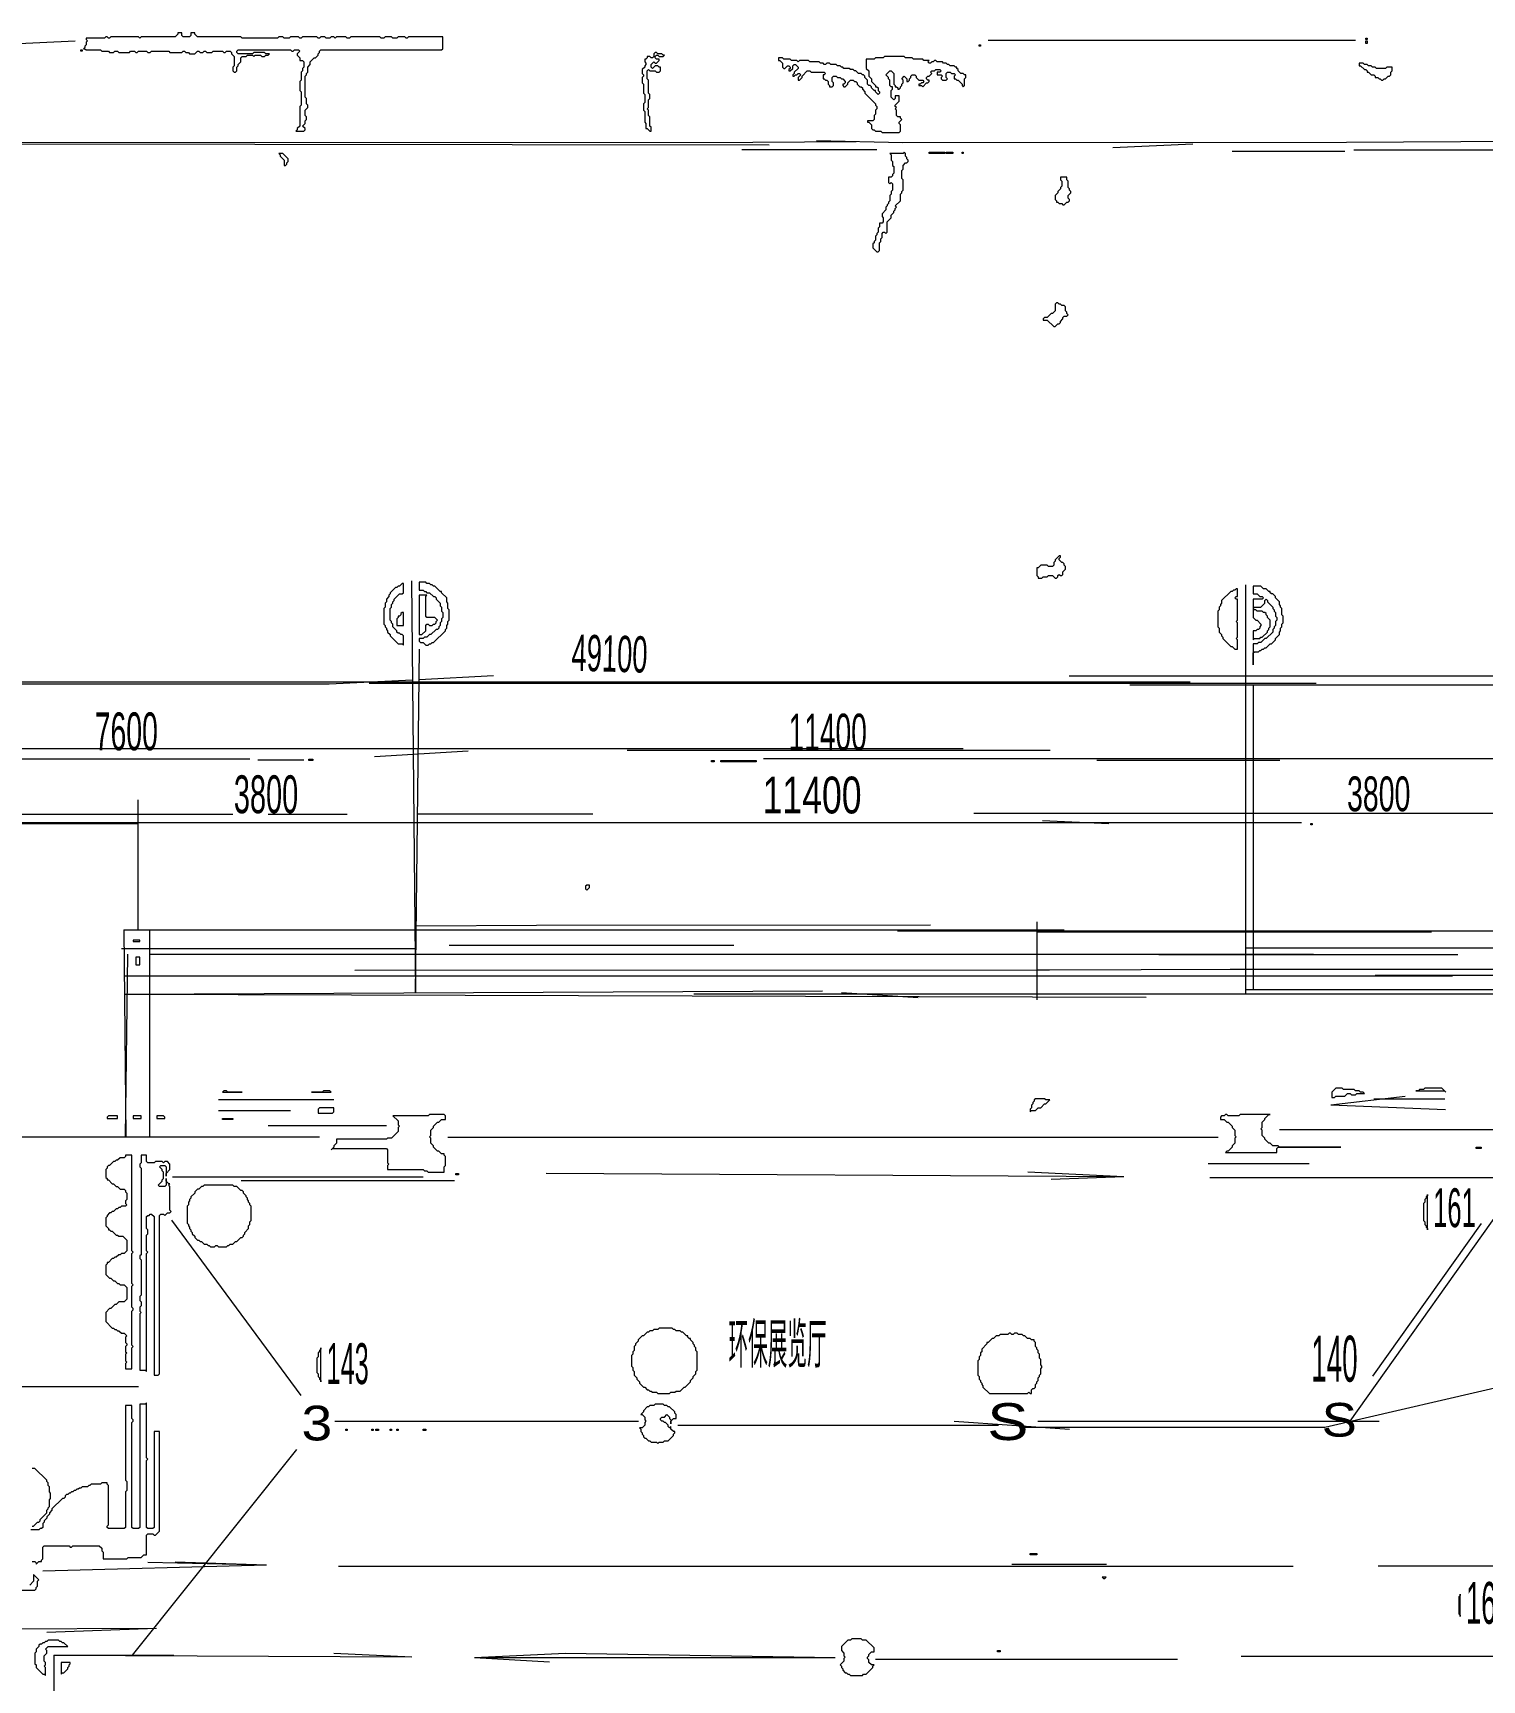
# Model space of a CAD drawing. Extents: x 6 to 4781, y 1 to 3386.
# Drawn here: x 1735 to 2841, y 2130 to 3386 of the extents above; entities that cross this region are included whole.
import ezdxf

# ---------------------------------------------------------------- set-up
doc = ezdxf.new("R2010")
doc.units = 0
for name, color, linetype, lineweight in [('OCR_TEXT', 6, 'Continuous', 0), ('TRACE_CURVE', 3, 'Continuous', 0), ('TRACE_STRAIGHT', 5, 'Continuous', 0), ('TRACE_TEXT_SYMBOL', 6, 'Continuous', 0)]:
    doc.layers.add(name, color=color, linetype=linetype, lineweight=lineweight)
doc.styles.add('wqy-unicode', font='wqy-unicode.lff')

msp = doc.modelspace()

# ---------------------------------------------------------------- linework, layer by layer
at = {"layer": 'TRACE_CURVE', "color": 3}
for points in [[(1806, 2530), (1806, 2529), (1805, 2528), (1802, 2528), (1800, 2526), (1799, 2526), (1798, 2525), (1797, 2525), (1794, 2522), (1793, 2522), (1792, 2521), (1792, 2520), (1791, 2519), (1791, 2513), (1792, 2512), (1792, 2511), (1793, 2511), (1796, 2508), (1797, 2508), (1799, 2506), (1800, 2506), (1802, 2504), (1805, 2504), (1806, 2503), (1806, 2502), (1807, 2501), (1807, 2496), (1806, 2495), (1806, 2493), (1807, 2492), (1806, 2491), (1803, 2491), (1802, 2490), (1801, 2490), (1800, 2489), (1799, 2489), (1797, 2487), (1796, 2487), (1795, 2486), (1794, 2486), (1792, 2484), (1792, 2483), (1791, 2482), (1791, 2476), (1793, 2474), (1793, 2473), (1794, 2473), (1795, 2472), (1796, 2472), (1799, 2469), (1800, 2469), (1801, 2468), (1804, 2468), (1807, 2465), (1807, 2457), (1805, 2455), (1803, 2455), (1802, 2454), (1801, 2454), (1799, 2452), (1798, 2452), (1797, 2451), (1796, 2451), (1793, 2448)], [(1793, 2448), (1792, 2448), (1792, 2447), (1791, 2446), (1791, 2439), (1794, 2436), (1795, 2436), (1797, 2434), (1798, 2434), (1800, 2432), (1801, 2432), (1802, 2431), (1805, 2431), (1807, 2429), (1807, 2420), (1805, 2418), (1801, 2418), (1799, 2416), (1798, 2416), (1795, 2413), (1794, 2413), (1791, 2410), (1791, 2403), (1796, 2398), (1797, 2398), (1798, 2397), (1799, 2397), (1800, 2396), (1801, 2396), (1803, 2394), (1805, 2394), (1807, 2392), (1806, 2391), (1806, 2387), (1807, 2386), (1807, 2385), (1806, 2384), (1806, 2380), (1807, 2379), (1806, 2378), (1806, 2373), (1807, 2372), (1806, 2371), (1806, 2367), (1811, 2367), (1811, 2383), (1812, 2384), (1811, 2385), (1811, 2411), (1812, 2412), (1812, 2413), (1811, 2414), (1811, 2430), (1812, 2431), (1811, 2432), (1811, 2455), (1812, 2456), (1811, 2457), (1811, 2530), (1806, 2530)], [(1818, 2530), (1818, 2524), (1817, 2523), (1817, 2521), (1818, 2520), (1818, 2454), (1817, 2453), (1817, 2451), (1818, 2450), (1818, 2423), (1817, 2422), (1817, 2419), (1818, 2418), (1818, 2415), (1817, 2414), (1817, 2411), (1818, 2410), (1817, 2409), (1817, 2366), (1821, 2366), (1822, 2365), (1822, 2455), (1823, 2456), (1822, 2457), (1822, 2469), (1823, 2470), (1823, 2473), (1822, 2474), (1822, 2483), (1823, 2484), (1824, 2484), (1825, 2485), (1826, 2485), (1828, 2483), (1828, 2362), (1831, 2362), (1832, 2363), (1832, 2484), (1833, 2485), (1835, 2485), (1836, 2484), (1838, 2486), (1840, 2486), (1841, 2487), (1840, 2488), (1840, 2506), (1839, 2507), (1840, 2508), (1839, 2508), (1837, 2510), (1837, 2512), (1837, 2507), (1836, 2506), (1832, 2506), (1831, 2507), (1834, 2510), (1834, 2511), (1835, 2512), (1835, 2517), (1834, 2518), (1834, 2519), (1832, 2521), (1833, 2522), (1836, 2522)], [(1836, 2522), (1837, 2521), (1837, 2514), (1837, 2516), (1840, 2519), (1840, 2523), (1838, 2525), (1836, 2525), (1835, 2524), (1834, 2525), (1829, 2525), (1828, 2524), (1823, 2524), (1822, 2525), (1822, 2530), (1818, 2530)]]:
    msp.add_lwpolyline(points, dxfattribs=at)
at = {"layer": 'TRACE_STRAIGHT', "color": 5}
for p, q in [((1685.7, 3376), (1767.7, 3380)), ((2464, 3380.6), (2744, 3380.6)), ((895.8, 3302.6), (2296.9, 3300.6)), ((1528, 3302.3), (2284.6, 3302.7)), ((2276, 3297), (2379, 3297)), ((2284.6, 3302.7), (2363.2, 3303.2)), ((2333, 3304), (2398.8, 3302.4)), ((2398.8, 3302.4), (2737.2, 3302.7)), ((2559, 3298.5), (2620, 3301.5)), ((2736, 3295.5), (2650, 3295.6)), ((2737.2, 3302.7), (3080.8, 3304.5)), ((2742.7, 3296.9), (3036.1, 3296.9)), ((2024.2, 2968), (2027.2, 2653.8)), ((2660.2, 2965), (2660.2, 2653)), ((2027.2, 2653.8), (2030.2, 2916)), ((1502.5, 2891.1), (2618, 2891.1)), ((1961.3, 2889.5), (2024.9, 2892.5)), ((1992, 2890.1), (2714, 2890.1)), ((2029.9, 2892.8), (2086.8, 2895.8)), ((2525.6, 2895.6), (3059.2, 2895.6)), ((1262, 2889.5), (1961.3, 2889.5)), ((2571.9, 2888.7), (3090.1, 2888.7)), ((2666, 2888.7), (2666, 2656.4)), ((1460.7, 2840.2), (2445, 2840.2)), ((1503, 2832.3), (1901, 2832.3)), ((1907, 2831.5), (1942, 2831.5)), ((1996, 2834), (2067.3, 2838.3)), ((2188.6, 2838.8), (2511.2, 2838.8)), ((2292.6, 2832.6), (3208, 2832.6)), ((2546.9, 2831.2), (2686.5, 2831.2)), ((1563, 2790), (1888, 2790)), ((1815.5, 2801), (1815.5, 2701.7)), ((1915, 2790), (1975, 2790)), ((2028.8, 2790.3), (2162.5, 2790.3)), ((2453, 2790.8), (3288, 2790.8)), ((1075.3, 2783), (1815.5, 2783)), ((1720.5, 2783.6), (2703, 2783.6)), ((1815.5, 2783.7), (2436.2, 2783.7)), ((2505.4, 2785.3), (2556, 2783)), ((1804.7, 2701.7), (2522, 2701.7)), ((1804.7, 2701.7), (1806.4, 2543.8)), ((1824.3, 2701.7), (1824.3, 2543.8)), ((2027.8, 2704.9), (2119.4, 2705.3)), ((2119.4, 2705.3), (2420, 2705.6)), ((2501.1, 2708), (2501.1, 2648.4)), ((2053, 2690), (2270, 2690)), ((2394.8, 2701.1), (3205.3, 2701.1)), ((2501.1, 2700.2), (2802.1, 2700.2)), ((1803, 2687.5), (2026.9, 2687.5)), ((1806, 2543.8), (1807.9, 2683.2)), ((1824.3, 2683.2), (2712, 2683.2)), ((2594, 2683), (2822, 2683)), ((2660.2, 2688), (3208, 2688)), ((1805.1, 2666.7), (2818.1, 2666.7)), ((1981, 2671.1), (2510.6, 2671.3)), ((2501.1, 2671.3), (2660.2, 2671.7)), ((2648.4, 2671.7), (3208, 2671.9)), ((2759, 2667.2), (3205.3, 2667.2)), ((1805.3, 2652.8), (2337.5, 2655.2)), ((1805.3, 2652.8), (2584.4, 2650.4)), ((2239.4, 2653), (3015, 2653)), ((2352, 2654), (2410.6, 2650.3)), ((2660.2, 2656.4), (3142, 2656.4)), ((1877, 2572.5), (1965, 2572.5)), ((1877, 2564.1), (1932, 2564.1)), ((2725.2, 2568.4), (2782, 2575)), ((2725.2, 2568.4), (2812.7, 2564.8)), ((2758, 2572.9), (2812.2, 2572.9)), ((1915, 2552.5), (2005, 2552.5)), ((1624.5, 2543.8), (1954, 2543.8)), ((2051.9, 2543.6), (2639.4, 2543.6)), ((2686, 2549.5), (2866.9, 2549.5)), ((2740, 2327.1), (2893.8, 2543.8)), ((1841.9, 2513.4), (2033, 2513.4)), ((2126.9, 2516.3), (2567.3, 2513.6)), ((2494.3, 2517.1), (2567.3, 2513.6)), ((2511.9, 2511.7), (2567.3, 2513.6)), ((2631.8, 2523.5), (2708.8, 2523.5)), ((1894.4, 2510.7), (2056.9, 2510.7)), ((2633.1, 2512.9), (2883, 2512.9)), ((1841.1, 2480.3), (1939.9, 2346.7)), ((2757.2, 2361.3), (2840.2, 2477.9)), ((2720.7, 2322.5), (2966.8, 2379.4)), ((1545, 2353.4), (1816, 2353.4)), ((1965.8, 2327.1), (2197.2, 2327.1)), ((2438, 2327), (2526, 2321)), ((2501.9, 2327.1), (2762, 2327.1)), ((2227.2, 2324), (2471.9, 2324)), ((2490.7, 2322.5), (2720.7, 2322.5)), ((1811.5, 2148.5), (1936.8, 2305.4)), ((1743, 2212.9), (1913.6, 2217.4)), ((1823.1, 2219.4), (1913.6, 2217.4)), ((1844, 2219.8), (1913.6, 2217.4)), ((1968.6, 2216.3), (2696.5, 2216.3)), ((2482, 2217.8), (2554.2, 2217.8)), ((2761.4, 2216.6), (2867, 2216.6)), ((1279, 2166.7), (1829.6, 2169.1)), ((1746, 2166), (1829.6, 2169.1)), ((1965, 2150), (2024.5, 2147.3)), ((2072.1, 2146.7), (2141.5, 2150)), ((2141.5, 2150), (2347.3, 2146.8)), ((1751.4, 2148.6), (2024.5, 2147.3)), ((1751.4, 2148.6), (1751.4, 1896)), ((1751.4, 2148.6), (1843, 2148.4)), ((2072.1, 2146.7), (2347.3, 2146.8)), ((2072.1, 2146.7), (2129.5, 2143.5)), ((2378.1, 2145.5), (2608.4, 2145.5)), ((2656.9, 2147.6), (2923, 2147.6))]:
    msp.add_line(p, q, dxfattribs=at)
at = {"layer": 'TRACE_TEXT_SYMBOL', "color": 6}
for points in [[(1846, 3386), (1846, 3385), (1844, 3383), (1818, 3383), (1817, 3382), (1816, 3383), (1795, 3383), (1794, 3382), (1793, 3382), (1792, 3383), (1791, 3383), (1790, 3382), (1776, 3382), (1776, 3381), (1777, 3380), (1776, 3379), (1776, 3377), (1775, 3376), (1775, 3375), (1774, 3374), (1775, 3374), (1776, 3373), (1787, 3373), (1788, 3372), (1793, 3372), (1794, 3371), (1797, 3371), (1798, 3372), (1800, 3372), (1801, 3371), (1809, 3371), (1810, 3372), (1813, 3372), (1814, 3371), (1815, 3371), (1816, 3372), (1822, 3372), (1823, 3371), (1825, 3371), (1826, 3372), (1839, 3372), (1840, 3371), (1849, 3371), (1850, 3372), (1851, 3372), (1852, 3371), (1854, 3371), (1855, 3370), (1859, 3370), (1861, 3372), (1862, 3372), (1863, 3371), (1865, 3371), (1866, 3372), (1867, 3372), (1868, 3371), (1872, 3371), (1873, 3372), (1880, 3372), (1881, 3371), (1882, 3371), (1883, 3372), (1886, 3372), (1887, 3371)], [(1926, 3383), (1923, 3383), (1922, 3382), (1895, 3382), (1894, 3383), (1861, 3383), (1859, 3385), (1859, 3386), (1856, 3386), (1856, 3384), (1855, 3383), (1850, 3383), (1849, 3384), (1849, 3386), (1846, 3386)], [(1941, 3315), (1943, 3317), (1943, 3319), (1944, 3320), (1944, 3322), (1943, 3323), (1943, 3327), (1945, 3329), (1945, 3331), (1944, 3332), (1944, 3336), (1943, 3337), (1943, 3353), (1944, 3354), (1944, 3355), (1945, 3356), (1945, 3360), (1947, 3362), (1947, 3364), (1950, 3367), (1951, 3367), (1953, 3369), (1953, 3370), (1954, 3371), (1954, 3372), (1955, 3373), (2047, 3373), (2048, 3374), (2048, 3383), (2022, 3383), (2021, 3382), (2020, 3382), (2019, 3383), (2014, 3383), (2013, 3382), (2010, 3382), (2009, 3383), (2004, 3383), (2003, 3382), (2001, 3382), (2000, 3383), (1978, 3383), (1977, 3382), (1975, 3382), (1974, 3383), (1967, 3383), (1966, 3382), (1965, 3383), (1963, 3383), (1962, 3382), (1959, 3382), (1958, 3383), (1955, 3383), (1954, 3382), (1953, 3382), (1952, 3383), (1941, 3383), (1940, 3382), (1939, 3382), (1938, 3383), (1932, 3383), (1931, 3382), (1927, 3382), (1926, 3383)], [(1887, 3371), (1887, 3370), (1889, 3368), (1889, 3361), (1888, 3360), (1888, 3357), (1889, 3356), (1890, 3356), (1891, 3357), (1891, 3360), (1892, 3361), (1892, 3362), (1894, 3364), (1894, 3367), (1895, 3368), (1898, 3368), (1899, 3369), (1903, 3369), (1904, 3368), (1905, 3369), (1909, 3369), (1910, 3368), (1912, 3368), (1913, 3369), (1915, 3369), (1916, 3370), (1913, 3370), (1912, 3371), (1904, 3371), (1903, 3370), (1892, 3370), (1891, 3371), (1891, 3372), (1892, 3373), (1932, 3373), (1933, 3372), (1934, 3372), (1935, 3373), (1938, 3373), (1939, 3372), (1937, 3370), (1937, 3369), (1939, 3367), (1939, 3365), (1941, 3365), (1942, 3364), (1942, 3360), (1941, 3359), (1941, 3357), (1940, 3356), (1940, 3350), (1939, 3349), (1939, 3342), (1940, 3341), (1940, 3331), (1939, 3330), (1939, 3315), (1937, 3313), (1937, 3312), (1936, 3311), (1942, 3311), (1943, 3312), (1943, 3313), (1941, 3315)], [(2210, 3371), (2209, 3370), (2209, 3368), (2208, 3367), (2207, 3367), (2206, 3368), (2204, 3368), (2204, 3367), (2203, 3366), (2202, 3366), (2202, 3364), (2203, 3363), (2203, 3362), (2202, 3361), (2202, 3360), (2200, 3358), (2200, 3355), (2201, 3354), (2201, 3353), (2200, 3352), (2200, 3348), (2201, 3347), (2201, 3340), (2202, 3339), (2202, 3333), (2201, 3332), (2201, 3327), (2202, 3326), (2202, 3318), (2203, 3317), (2203, 3313), (2204, 3313), (2206, 3311), (2207, 3311), (2207, 3314), (2206, 3315), (2206, 3322), (2205, 3323), (2205, 3327), (2204, 3328), (2205, 3329), (2205, 3335), (2206, 3336), (2206, 3339), (2205, 3340), (2205, 3350), (2204, 3351), (2204, 3357), (2205, 3358), (2206, 3357), (2210, 3357), (2211, 3356), (2213, 3356), (2214, 3357), (2214, 3360), (2213, 3360), (2212, 3361), (2210, 3361), (2208, 3359), (2207, 3360), (2207, 3362), (2209, 3364), (2210, 3363), (2211, 3363)], [(2211, 3363), (2213, 3365), (2213, 3366), (2211, 3366), (2210, 3367), (2210, 3368), (2211, 3369), (2212, 3369), (2213, 3368), (2216, 3368), (2217, 3369), (2216, 3369), (2215, 3370), (2212, 3370), (2211, 3371), (2210, 3371)], [(2385, 3368), (2384, 3367), (2378, 3367), (2377, 3366), (2371, 3366), (2371, 3359), (2373, 3357), (2373, 3353), (2375, 3351), (2375, 3349), (2378, 3346), (2378, 3345), (2379, 3345), (2380, 3344), (2380, 3342), (2381, 3341), (2381, 3340), (2380, 3339), (2378, 3341), (2378, 3342), (2377, 3342), (2375, 3344), (2375, 3345), (2374, 3346), (2373, 3346), (2372, 3347), (2372, 3350), (2370, 3352), (2370, 3353), (2369, 3354), (2368, 3354), (2367, 3355), (2365, 3355), (2363, 3357), (2362, 3357), (2361, 3358), (2359, 3358), (2358, 3359), (2354, 3359), (2353, 3360), (2352, 3360), (2351, 3361), (2349, 3361), (2348, 3362), (2344, 3362), (2343, 3363), (2341, 3363), (2340, 3362), (2339, 3362), (2338, 3363), (2336, 3363), (2335, 3364), (2328, 3364), (2327, 3365), (2320, 3365), (2319, 3364), (2318, 3365), (2314, 3365), (2313, 3366), (2308, 3366), (2307, 3367), (2304, 3367), (2304, 3365), (2305, 3365)], [(2428, 3352), (2428, 3351), (2429, 3350), (2432, 3350), (2433, 3351), (2432, 3352), (2432, 3355), (2433, 3356), (2435, 3356), (2436, 3355), (2438, 3355), (2439, 3354), (2438, 3353), (2438, 3351), (2439, 3351), (2440, 3350), (2441, 3350), (2444, 3347), (2444, 3346), (2445, 3345), (2446, 3346), (2446, 3351), (2447, 3352), (2447, 3354), (2446, 3354), (2445, 3355), (2443, 3355), (2441, 3357), (2441, 3358), (2440, 3359), (2440, 3360), (2439, 3360), (2438, 3361), (2435, 3361), (2434, 3362), (2433, 3362), (2432, 3363), (2430, 3363), (2429, 3364), (2425, 3364), (2424, 3365), (2423, 3365), (2422, 3364), (2421, 3364), (2420, 3363), (2419, 3363), (2418, 3364), (2419, 3365), (2415, 3365), (2414, 3366), (2407, 3366), (2406, 3367), (2401, 3367), (2400, 3368), (2385, 3368)], [(2305, 3365), (2307, 3363), (2307, 3360), (2308, 3359), (2309, 3359), (2311, 3361), (2312, 3361), (2313, 3360), (2313, 3359), (2312, 3358), (2312, 3357), (2313, 3357), (2315, 3359), (2315, 3361), (2316, 3362), (2317, 3362), (2319, 3360), (2319, 3359), (2316, 3356), (2316, 3355), (2315, 3354), (2315, 3353), (2316, 3353), (2317, 3354), (2318, 3354), (2319, 3355), (2320, 3355), (2321, 3354), (2319, 3352), (2319, 3350), (2320, 3350), (2322, 3352), (2322, 3353), (2326, 3357), (2328, 3357), (2329, 3356), (2339, 3356), (2340, 3355), (2339, 3354), (2338, 3354), (2338, 3351), (2339, 3351), (2340, 3350), (2341, 3350), (2342, 3349), (2342, 3347), (2343, 3346), (2343, 3345), (2345, 3345), (2346, 3346), (2346, 3348), (2345, 3349), (2345, 3352), (2346, 3353), (2348, 3353), (2349, 3352), (2351, 3352), (2352, 3351), (2353, 3351), (2355, 3349), (2355, 3348), (2354, 3347), (2353, 3347), (2353, 3346)], [(2388, 3351), (2388, 3352), (2386, 3354), (2389, 3357), (2390, 3357), (2392, 3355), (2392, 3347), (2393, 3346), (2393, 3345), (2394, 3345), (2395, 3344), (2395, 3343), (2396, 3343), (2397, 3344), (2397, 3345), (2398, 3346), (2398, 3347), (2399, 3348), (2399, 3350), (2398, 3351), (2400, 3353), (2402, 3351), (2402, 3349), (2403, 3349), (2404, 3350), (2404, 3351), (2405, 3352), (2405, 3353), (2406, 3354), (2408, 3354), (2409, 3353), (2409, 3352), (2411, 3350), (2414, 3350), (2415, 3349), (2414, 3348), (2413, 3348), (2412, 3347), (2411, 3347), (2411, 3346), (2413, 3346), (2414, 3345), (2417, 3348), (2418, 3348), (2419, 3349), (2419, 3350), (2418, 3350), (2417, 3351), (2417, 3352), (2418, 3353), (2419, 3353), (2421, 3355), (2420, 3356), (2421, 3357), (2423, 3357), (2424, 3358), (2427, 3358), (2428, 3357), (2427, 3356), (2425, 3356), (2425, 3354), (2428, 3354), (2429, 3353), (2428, 3352)], [(2353, 3346), (2354, 3345), (2355, 3345), (2357, 3347), (2357, 3348), (2359, 3350), (2361, 3350), (2362, 3349), (2363, 3349), (2364, 3348), (2364, 3347), (2366, 3345), (2367, 3345), (2368, 3344), (2368, 3343), (2370, 3341), (2370, 3340), (2378, 3332), (2378, 3331), (2379, 3330), (2379, 3328), (2378, 3327), (2378, 3324), (2377, 3323), (2377, 3320), (2376, 3319), (2372, 3319), (2372, 3318), (2373, 3318), (2375, 3316), (2375, 3313), (2376, 3312), (2377, 3312), (2378, 3311), (2382, 3311), (2383, 3310), (2396, 3310), (2397, 3311), (2397, 3316), (2396, 3317), (2396, 3318), (2398, 3320), (2397, 3321), (2397, 3322), (2395, 3322), (2394, 3323), (2394, 3327), (2393, 3328), (2394, 3329), (2393, 3330), (2393, 3331), (2396, 3334), (2396, 3338), (2393, 3338), (2393, 3336), (2392, 3335), (2390, 3337), (2390, 3342), (2391, 3343), (2391, 3345), (2390, 3345), (2389, 3346), (2389, 3350), (2388, 3351)], [(2400, 3295), (2399, 3294), (2389, 3294), (2390, 3293), (2390, 3289), (2391, 3288), (2391, 3285), (2392, 3284), (2392, 3279), (2391, 3278), (2391, 3277), (2390, 3276), (2388, 3276), (2388, 3272), (2389, 3271), (2390, 3272), (2391, 3271), (2391, 3266), (2390, 3265), (2390, 3263), (2389, 3262), (2389, 3258), (2388, 3257), (2388, 3256), (2387, 3255), (2387, 3254), (2386, 3253), (2386, 3251), (2383, 3248), (2383, 3246), (2384, 3245), (2384, 3242), (2383, 3241), (2381, 3241), (2381, 3238), (2380, 3237), (2380, 3234), (2379, 3233), (2379, 3232), (2378, 3231), (2378, 3228), (2377, 3227), (2377, 3226), (2376, 3225), (2376, 3222), (2379, 3219), (2380, 3219), (2381, 3220), (2381, 3226), (2382, 3227), (2382, 3229), (2383, 3230), (2383, 3233), (2384, 3234), (2385, 3234), (2386, 3233), (2387, 3234), (2387, 3242), (2390, 3245), (2390, 3247), (2392, 3249), (2392, 3250), (2393, 3251), (2393, 3252)], [(2393, 3252), (2394, 3253), (2393, 3254), (2397, 3258), (2397, 3263), (2398, 3264), (2398, 3265), (2399, 3266), (2399, 3274), (2398, 3275), (2398, 3281), (2399, 3282), (2399, 3285), (2401, 3287), (2402, 3287), (2403, 3288), (2403, 3289), (2402, 3290), (2402, 3291), (2401, 3292), (2401, 3294), (2400, 3295)], [(2666, 2964), (2666, 2958), (2669, 2958), (2671, 2956), (2673, 2956), (2674, 2955), (2673, 2954), (2666, 2954), (2666, 2940), (2668, 2938), (2669, 2938), (2672, 2935), (2672, 2934), (2671, 2933), (2671, 2932), (2670, 2931), (2669, 2931), (2668, 2930), (2666, 2930), (2666, 2923), (2667, 2924), (2671, 2924), (2672, 2925), (2673, 2925), (2677, 2929), (2677, 2930), (2678, 2931), (2678, 2932), (2679, 2933), (2679, 2938), (2677, 2940), (2677, 2941), (2676, 2942), (2676, 2943), (2675, 2944), (2674, 2944), (2673, 2945), (2669, 2945), (2668, 2946), (2667, 2946), (2666, 2947), (2667, 2948), (2672, 2948), (2675, 2951), (2675, 2953), (2676, 2954), (2677, 2953), (2677, 2952), (2681, 2948), (2681, 2947), (2682, 2946), (2682, 2945), (2683, 2944), (2683, 2941), (2684, 2940), (2684, 2938), (2683, 2937), (2683, 2934), (2682, 2933), (2682, 2932), (2681, 2931), (2681, 2929), (2676, 2924), (2675, 2924)], [(2675, 2924), (2672, 2921), (2670, 2921), (2669, 2920), (2666, 2920), (2666, 2904), (2666, 2913), (2667, 2914), (2670, 2914), (2671, 2915), (2672, 2915), (2673, 2916), (2674, 2916), (2675, 2917), (2676, 2917), (2679, 2920), (2680, 2920), (2683, 2923), (2683, 2924), (2686, 2927), (2686, 2929), (2687, 2930), (2687, 2932), (2688, 2933), (2688, 2935), (2689, 2936), (2689, 2941), (2688, 2942), (2688, 2947), (2687, 2948), (2687, 2949), (2686, 2950), (2686, 2952), (2683, 2955), (2683, 2956), (2681, 2958), (2680, 2958), (2679, 2959), (2679, 2960), (2678, 2960), (2676, 2962), (2674, 2962), (2672, 2964), (2666, 2964)], [(1866, 2507), (1865, 2506), (1864, 2506), (1862, 2504), (1861, 2504), (1859, 2502), (1859, 2501), (1856, 2498), (1856, 2497), (1855, 2496), (1855, 2495), (1854, 2494), (1854, 2492), (1853, 2491), (1853, 2478), (1854, 2477), (1854, 2476), (1855, 2475), (1855, 2474), (1856, 2473), (1856, 2472), (1857, 2471), (1857, 2470), (1859, 2468), (1859, 2467), (1861, 2465), (1862, 2465), (1863, 2464), (1864, 2464), (1866, 2462), (1868, 2462), (1869, 2461), (1870, 2461), (1871, 2460), (1874, 2460), (1875, 2461), (1876, 2461), (1877, 2460), (1883, 2460), (1884, 2461), (1885, 2461), (1886, 2462), (1888, 2462), (1890, 2464), (1891, 2464), (1894, 2467), (1895, 2467), (1896, 2468), (1896, 2469), (1897, 2470), (1897, 2471), (1900, 2474), (1900, 2476), (1901, 2477), (1901, 2479), (1902, 2480), (1902, 2491), (1901, 2492), (1901, 2493), (1900, 2494), (1900, 2495), (1899, 2496), (1899, 2497), (1898, 2498)], [(1898, 2498), (1898, 2499), (1896, 2501), (1896, 2502), (1895, 2503), (1894, 2503), (1891, 2506), (1889, 2506), (1888, 2507), (1866, 2507)], [(2213, 2398), (2212, 2397), (2209, 2397), (2208, 2396), (2206, 2396), (2205, 2395), (2204, 2395), (2201, 2392), (2200, 2392), (2197, 2389), (2197, 2388), (2195, 2386), (2195, 2385), (2194, 2384), (2194, 2381), (2193, 2380), (2193, 2378), (2192, 2377), (2192, 2369), (2193, 2368), (2193, 2366), (2194, 2365), (2194, 2362), (2196, 2360), (2196, 2359), (2198, 2357), (2198, 2356), (2201, 2353), (2202, 2353), (2204, 2351), (2205, 2351), (2206, 2350), (2207, 2350), (2208, 2349), (2211, 2349), (2212, 2348), (2221, 2348), (2222, 2349), (2225, 2349), (2226, 2350), (2229, 2350), (2232, 2353), (2233, 2353), (2237, 2357), (2237, 2358), (2239, 2360), (2239, 2361), (2241, 2363), (2241, 2365), (2242, 2366), (2242, 2380), (2241, 2381), (2241, 2383), (2240, 2384), (2240, 2385), (2239, 2386), (2239, 2387), (2237, 2389), (2237, 2390), (2236, 2390), (2235, 2391), (2235, 2392), (2234, 2392), (2231, 2395)], [(2231, 2395), (2230, 2395), (2229, 2396), (2226, 2396), (2225, 2397), (2224, 2397), (2223, 2398), (2213, 2398)], [(2480, 2394), (2479, 2393), (2473, 2393), (2472, 2392), (2470, 2392), (2468, 2390), (2467, 2390), (2464, 2387), (2463, 2387), (2463, 2386), (2459, 2382), (2459, 2380), (2458, 2379), (2458, 2377), (2457, 2376), (2457, 2374), (2456, 2373), (2456, 2362), (2457, 2361), (2457, 2359), (2458, 2358), (2458, 2357), (2459, 2356), (2459, 2355), (2460, 2354), (2460, 2353), (2465, 2348), (2494, 2348), (2495, 2349), (2496, 2348), (2497, 2348), (2497, 2351), (2498, 2352), (2499, 2352), (2500, 2353), (2500, 2355), (2501, 2356), (2501, 2357), (2502, 2358), (2502, 2360), (2503, 2361), (2503, 2362), (2504, 2363), (2504, 2367), (2505, 2368), (2505, 2369), (2504, 2370), (2504, 2374), (2503, 2375), (2503, 2378), (2502, 2379), (2502, 2381), (2501, 2382), (2501, 2383), (2500, 2384), (2500, 2387), (2499, 2388), (2499, 2389), (2497, 2389), (2496, 2390), (2494, 2390), (2492, 2392), (2491, 2392), (2490, 2393)], [(2490, 2393), (2487, 2393), (2486, 2394), (2484, 2394), (2483, 2393), (2482, 2393), (2481, 2394), (2480, 2394)], [(1822, 2341), (1821, 2340), (1817, 2340), (1817, 2246), (1816, 2245), (1812, 2245), (1811, 2246), (1811, 2326), (1812, 2327), (1812, 2328), (1811, 2329), (1811, 2339), (1806, 2339), (1806, 2282), (1807, 2281), (1807, 2274), (1806, 2273), (1806, 2246), (1805, 2245), (1793, 2245), (1792, 2246), (1792, 2247), (1793, 2248), (1793, 2278), (1792, 2279), (1792, 2280), (1788, 2280), (1787, 2279), (1780, 2279), (1779, 2278), (1778, 2278), (1777, 2277), (1773, 2277), (1772, 2276), (1771, 2276), (1770, 2275), (1769, 2275), (1768, 2274), (1767, 2274), (1766, 2273), (1765, 2273), (1764, 2272), (1763, 2272), (1762, 2271), (1761, 2271), (1760, 2270), (1760, 2269), (1759, 2268), (1758, 2268), (1750, 2260), (1750, 2259), (1748, 2257), (1748, 2256), (1746, 2254), (1746, 2253), (1744, 2251), (1744, 2250), (1743, 2249), (1743, 2246), (1742, 2245), (1741, 2245), (1740, 2244), (1734, 2244)], [(1737, 2220), (1738, 2219), (1738, 2218), (1740, 2220), (1742, 2220), (1742, 2221), (1743, 2222), (1743, 2231), (1744, 2232), (1763, 2232), (1764, 2231), (1765, 2231), (1766, 2232), (1786, 2232), (1788, 2230), (1788, 2228), (1789, 2227), (1789, 2222), (1807, 2222), (1808, 2223), (1818, 2223), (1820, 2225), (1822, 2225), (1822, 2240), (1823, 2241), (1827, 2241), (1828, 2240), (1829, 2240), (1832, 2243), (1832, 2319), (1828, 2319), (1828, 2246), (1827, 2245), (1823, 2245), (1822, 2246), (1822, 2297), (1823, 2298), (1822, 2299), (1822, 2341)], [(2210, 2340), (2209, 2339), (2206, 2339), (2205, 2338), (2204, 2338), (2201, 2335), (2201, 2334), (2199, 2332), (2200, 2332), (2202, 2330), (2202, 2328), (2203, 2327), (2202, 2326), (2202, 2324), (2200, 2322), (2198, 2322), (2199, 2321), (2199, 2319), (2200, 2318), (2200, 2317), (2201, 2316), (2201, 2315), (2202, 2314), (2203, 2314), (2205, 2312), (2206, 2312), (2207, 2311), (2211, 2311), (2212, 2310), (2213, 2311), (2216, 2311), (2217, 2312), (2220, 2312), (2224, 2316), (2224, 2317), (2225, 2318), (2225, 2319), (2224, 2319), (2222, 2321), (2222, 2323), (2221, 2322), (2220, 2323), (2220, 2324), (2218, 2326), (2217, 2326), (2216, 2327), (2215, 2327), (2214, 2328), (2214, 2329), (2215, 2330), (2217, 2330), (2219, 2332), (2221, 2330), (2221, 2329), (2222, 2328), (2222, 2325), (2222, 2327), (2224, 2329), (2226, 2329), (2226, 2332), (2225, 2333), (2225, 2334), (2221, 2338), (2220, 2338)], [(2220, 2338), (2219, 2339), (2217, 2339), (2216, 2340), (2210, 2340)], [(1735, 2247), (1736, 2247), (1739, 2250), (1740, 2250), (1741, 2251), (1741, 2252), (1746, 2257), (1746, 2259), (1747, 2260), (1747, 2261), (1748, 2262), (1748, 2267), (1749, 2268), (1749, 2272), (1748, 2273), (1748, 2277), (1747, 2278), (1747, 2280), (1746, 2281), (1746, 2282), (1737, 2291), (1735, 2291)], [(1735, 2220), (1737, 2220)], [(1710, 2198), (1737, 2198), (1738, 2199), (1738, 2200), (1739, 2201), (1739, 2205), (1740, 2206), (1736, 2210), (1736, 2205), (1733, 2202)]]:
    msp.add_lwpolyline(points, dxfattribs=at)
for points in [[(2752, 3382), (2753, 3382), (2753, 3381), (2752, 3381)], [(2752, 3380), (2753, 3380), (2753, 3378), (2752, 3378)], [(1772, 3373), (1773, 3373), (1773, 3372), (1772, 3372)], [(2457, 3377), (2458, 3377), (2458, 3376), (2457, 3376)], [(2747, 3363), (2747, 3361), (2748, 3361), (2751, 3358), (2752, 3358), (2753, 3357), (2753, 3356), (2754, 3356), (2756, 3354), (2758, 3354), (2759, 3353), (2759, 3352), (2761, 3352), (2762, 3351), (2763, 3351), (2764, 3350), (2765, 3350), (2766, 3351), (2767, 3351), (2769, 3353), (2770, 3353), (2771, 3354), (2771, 3356), (2772, 3357), (2772, 3360), (2768, 3360), (2767, 3359), (2760, 3359), (2759, 3360), (2757, 3360), (2756, 3361), (2754, 3361), (2753, 3362), (2751, 3362), (2750, 3363)], [(1923, 3294), (1924, 3293), (1924, 3292), (1927, 3289), (1927, 3285), (1928, 3285), (1929, 3286), (1929, 3287), (1930, 3288), (1930, 3290), (1926, 3294)], [(2419, 3295), (2431, 3295), (2431, 3294), (2419, 3294)], [(2432, 3295), (2437, 3295), (2437, 3294), (2432, 3294)], [(2444, 3295), (2445, 3295), (2445, 3294), (2444, 3294)], [(2519, 3276), (2519, 3274), (2520, 3273), (2520, 3269), (2519, 3268), (2519, 3267), (2517, 3265), (2517, 3264), (2515, 3262), (2515, 3259), (2516, 3258), (2516, 3257), (2517, 3257), (2518, 3256), (2520, 3256), (2521, 3255), (2522, 3255), (2524, 3257), (2525, 3257), (2526, 3258), (2526, 3259), (2525, 3260), (2525, 3262), (2527, 3264), (2527, 3265), (2526, 3266), (2526, 3267), (2525, 3268), (2525, 3273), (2524, 3274), (2524, 3276)], [(2516, 3180), (2515, 3179), (2515, 3174), (2513, 3172), (2512, 3172), (2509, 3169), (2507, 3169), (2506, 3168), (2506, 3167), (2509, 3167), (2514, 3162), (2515, 3162), (2517, 3164), (2518, 3164), (2519, 3165), (2519, 3166), (2521, 3168), (2521, 3169), (2522, 3170), (2524, 3170), (2525, 3171), (2524, 3172), (2524, 3173), (2523, 3174), (2523, 3177), (2522, 3178), (2520, 3178), (2519, 3179), (2518, 3179), (2517, 3180)], [(2518, 2987), (2515, 2984), (2515, 2983), (2514, 2982), (2514, 2980), (2513, 2979), (2510, 2979), (2509, 2980), (2504, 2980), (2502, 2978), (2501, 2978), (2501, 2972), (2502, 2971), (2502, 2970), (2505, 2970), (2506, 2971), (2509, 2971), (2510, 2972), (2513, 2972), (2515, 2970), (2516, 2970), (2517, 2971), (2517, 2972), (2518, 2973), (2519, 2972), (2520, 2972), (2521, 2973), (2521, 2975), (2523, 2977), (2523, 2979), (2522, 2980), (2522, 2981), (2521, 2982), (2520, 2982), (2518, 2984), (2518, 2985), (2519, 2986), (2519, 2987)], [(2017, 2966), (2015, 2964), (2014, 2964), (2013, 2963), (2012, 2963), (2008, 2959), (2008, 2958), (2007, 2957), (2007, 2956), (2005, 2954), (2005, 2952), (2004, 2951), (2004, 2948), (2003, 2947), (2003, 2935), (2004, 2934), (2004, 2933), (2005, 2932), (2005, 2931), (2006, 2930), (2006, 2929), (2008, 2927), (2008, 2926), (2014, 2920), (2017, 2920), (2018, 2919), (2018, 2926), (2017, 2927), (2016, 2927), (2015, 2928), (2014, 2928), (2013, 2929), (2013, 2930), (2010, 2933), (2010, 2935), (2009, 2936), (2009, 2937), (2008, 2938), (2008, 2947), (2009, 2948), (2009, 2950), (2010, 2951), (2010, 2952), (2011, 2953), (2011, 2954), (2015, 2958), (2017, 2958), (2018, 2959), (2018, 2966)], [(2030, 2967), (2030, 2961), (2033, 2961), (2034, 2960), (2035, 2960), (2036, 2959), (2038, 2959), (2041, 2956), (2042, 2956), (2043, 2955), (2043, 2954), (2046, 2951), (2046, 2949), (2047, 2948), (2047, 2945), (2048, 2944), (2048, 2940), (2047, 2939), (2047, 2937), (2046, 2936), (2046, 2934), (2045, 2933), (2045, 2932), (2044, 2931), (2043, 2931), (2039, 2927), (2038, 2927), (2036, 2925), (2034, 2925), (2033, 2924), (2030, 2924), (2030, 2922), (2031, 2921), (2033, 2921), (2035, 2919), (2037, 2919), (2038, 2920), (2039, 2920), (2040, 2921), (2041, 2921), (2050, 2930), (2050, 2931), (2051, 2932), (2051, 2934), (2052, 2935), (2052, 2937), (2053, 2938), (2053, 2946), (2052, 2947), (2052, 2951), (2051, 2952), (2051, 2955), (2047, 2959), (2047, 2960), (2046, 2960), (2042, 2964), (2041, 2964), (2040, 2965), (2039, 2965), (2038, 2966), (2036, 2966), (2035, 2967)], [(2030, 2957), (2030, 2927), (2032, 2927), (2035, 2930), (2035, 2934), (2036, 2935), (2037, 2935), (2038, 2934), (2040, 2934), (2041, 2935), (2042, 2935), (2043, 2936), (2043, 2937), (2044, 2938), (2042, 2940), (2036, 2940), (2035, 2941), (2035, 2956), (2036, 2957)], [(2653, 2962), (2652, 2961), (2651, 2961), (2650, 2960), (2649, 2960), (2642, 2953), (2642, 2951), (2641, 2950), (2641, 2949), (2640, 2948), (2640, 2946), (2639, 2945), (2639, 2933), (2640, 2932), (2640, 2929), (2642, 2927), (2642, 2926), (2643, 2925), (2643, 2924), (2649, 2918), (2650, 2918), (2652, 2916), (2654, 2916), (2654, 2923), (2653, 2924), (2654, 2925), (2654, 2936), (2653, 2937), (2654, 2938), (2654, 2954), (2653, 2954), (2652, 2955), (2653, 2956), (2654, 2956), (2654, 2962)], [(2017, 2944), (2016, 2943), (2016, 2942), (2015, 2941), (2014, 2941), (2014, 2940), (2013, 2939), (2013, 2934), (2018, 2934), (2018, 2944)], [(1946, 2832), (1949, 2832), (1949, 2831), (1946, 2831)], [(2253, 2831), (2255, 2831), (2255, 2830), (2253, 2830)], [(2260, 2831), (2287, 2831), (2287, 2830), (2260, 2830)], [(2710, 2783), (2711, 2783), (2711, 2782), (2710, 2782)], [(2158, 2736), (2157, 2735), (2157, 2733), (2158, 2732), (2160, 2734), (2160, 2736)], [(1812, 2694), (1812, 2693), (1817, 2693), (1817, 2694)], [(1814, 2681), (1814, 2675), (1817, 2675), (1817, 2681)], [(1881, 2579), (1880, 2578), (1895, 2578), (1884, 2578), (1883, 2579)], [(1957, 2579), (1956, 2578), (1948, 2578), (1963, 2578), (1962, 2579)], [(2729, 2581), (2726, 2578), (2726, 2574), (2728, 2574), (2729, 2575), (2736, 2575), (2738, 2577), (2740, 2577), (2741, 2576), (2744, 2576), (2745, 2577), (2751, 2577), (2750, 2578), (2748, 2578), (2747, 2579), (2744, 2579), (2743, 2580), (2735, 2580), (2734, 2581)], [(2797, 2581), (2796, 2580), (2793, 2580), (2792, 2579), (2790, 2579), (2812, 2579), (2813, 2578), (2810, 2581)], [(1954, 2566), (1953, 2565), (1953, 2562), (1964, 2562), (1965, 2563), (1965, 2566)], [(2500, 2573), (2499, 2572), (2499, 2571), (2498, 2570), (2498, 2569), (2497, 2568), (2497, 2566), (2496, 2565), (2496, 2563), (2497, 2564), (2500, 2564), (2502, 2566), (2504, 2566), (2507, 2569), (2508, 2569), (2511, 2572), (2508, 2572), (2507, 2573)], [(1793, 2560), (1792, 2559), (1792, 2558), (1800, 2558), (1800, 2560)], [(1812, 2560), (1812, 2558), (1818, 2558), (1818, 2560)], [(1830, 2560), (1830, 2558), (1836, 2558), (1836, 2559), (1835, 2560)], [(1880, 2558), (1888, 2558), (1888, 2557), (1880, 2557)], [(2038, 2561), (2037, 2560), (2010, 2560), (2014, 2556), (2014, 2553), (2015, 2552), (2014, 2551), (2014, 2548), (2009, 2543), (2006, 2543), (2005, 2542), (1967, 2542), (1967, 2539), (1965, 2537), (1965, 2536), (1963, 2534), (1964, 2535), (2005, 2535), (2006, 2534), (2006, 2524), (2007, 2523), (2006, 2522), (2006, 2519), (2033, 2519), (2034, 2518), (2036, 2518), (2037, 2517), (2049, 2517), (2049, 2521), (2050, 2522), (2050, 2529), (2049, 2530), (2049, 2531), (2047, 2531), (2045, 2533), (2044, 2533), (2041, 2536), (2041, 2537), (2039, 2539), (2039, 2543), (2038, 2544), (2039, 2545), (2039, 2549), (2041, 2551), (2041, 2552), (2044, 2555), (2045, 2555), (2047, 2557), (2050, 2557), (2050, 2560), (2049, 2561)], [(2645, 2561), (2644, 2560), (2642, 2560), (2641, 2559), (2641, 2557), (2644, 2557), (2646, 2555), (2647, 2555), (2650, 2552), (2650, 2551), (2652, 2549), (2652, 2545), (2653, 2544), (2652, 2543), (2652, 2539), (2650, 2537), (2650, 2536), (2647, 2533), (2646, 2533), (2645, 2532), (2684, 2532), (2684, 2535), (2685, 2536), (2733, 2536), (2686, 2536), (2685, 2537), (2681, 2537), (2679, 2539), (2678, 2539), (2675, 2542), (2675, 2543), (2673, 2545), (2673, 2549), (2672, 2550), (2673, 2551), (2673, 2555), (2675, 2557), (2675, 2558), (2678, 2561), (2679, 2561), (2656, 2561), (2655, 2560), (2647, 2560), (2646, 2561)], [(2836, 2536), (2840, 2536), (2840, 2535), (2836, 2535)], [(2058, 2516), (2060, 2516), (2060, 2515), (2058, 2515)], [(2799, 2500), (2799, 2499), (2798, 2498), (2798, 2497), (2797, 2496), (2797, 2494), (2796, 2493), (2796, 2480), (2797, 2479), (2797, 2477), (2798, 2476), (2798, 2475), (2799, 2474), (2799, 2473)], [(1955, 2383), (1955, 2382), (1954, 2381), (1954, 2380), (1953, 2379), (1953, 2376), (1952, 2375), (1952, 2364), (1953, 2363), (1953, 2361), (1954, 2360), (1954, 2359), (1955, 2358), (1955, 2357)], [(1974, 2321), (1975, 2321), (1975, 2320), (1974, 2320)], [(1994, 2321), (1995, 2321), (1995, 2320), (1994, 2320)], [(1997, 2321), (1999, 2321), (1999, 2320), (1997, 2320)], [(2008, 2321), (2009, 2321), (2009, 2320), (2008, 2320)], [(2013, 2321), (2014, 2321), (2014, 2320), (2013, 2320)], [(2033, 2321), (2035, 2321), (2035, 2320), (2033, 2320)], [(2496, 2226), (2501, 2226), (2501, 2225), (2496, 2225)], [(2551, 2208), (2552, 2207), (2553, 2207), (2554, 2208)], [(2824, 2195), (2824, 2194), (2823, 2193), (2823, 2180), (2824, 2179), (2824, 2178)], [(1747, 2160), (1746, 2159), (1745, 2159), (1744, 2158), (1743, 2158), (1742, 2157), (1741, 2157), (1740, 2156), (1740, 2155), (1738, 2153), (1738, 2151), (1737, 2150), (1737, 2142), (1738, 2141), (1738, 2139), (1743, 2134), (1744, 2134), (1745, 2133), (1745, 2139), (1744, 2140), (1745, 2141), (1745, 2143), (1744, 2144), (1744, 2148), (1746, 2150), (1746, 2152), (1745, 2153), (1747, 2155), (1762, 2155), (1759, 2158), (1758, 2158), (1757, 2159), (1756, 2159), (1755, 2160)], [(2360, 2161), (2359, 2160), (2357, 2160), (2352, 2155), (2352, 2152), (2354, 2150), (2354, 2148), (2355, 2147), (2354, 2146), (2354, 2144), (2351, 2141), (2352, 2140), (2352, 2139), (2353, 2138), (2353, 2137), (2355, 2135), (2356, 2135), (2357, 2134), (2358, 2134), (2359, 2133), (2368, 2133), (2369, 2134), (2371, 2134), (2376, 2139), (2376, 2140), (2377, 2141), (2375, 2141), (2373, 2143), (2373, 2145), (2372, 2146), (2372, 2147), (2373, 2148), (2373, 2149), (2375, 2151), (2377, 2151), (2377, 2154), (2371, 2160), (2368, 2160), (2367, 2161)], [(2471, 2152), (2473, 2152), (2473, 2151), (2471, 2151)], [(1757, 2143), (1757, 2134), (1758, 2135), (1759, 2135), (1762, 2138), (1762, 2139), (1763, 2140), (1763, 2141), (1764, 2142), (1764, 2143)]]:
    msp.add_lwpolyline(points, close=True, dxfattribs=at)

# ---------------------------------------------------------------- texts
at = {"layer": 'OCR_TEXT', "color": 6, "style": 'wqy-unicode', "width": 0.562401}
msp.add_text('49100', height=27.7, rotation=-1.5482, dxfattribs=at).set_placement((2145.9, 2899.5))
at = {"layer": 'OCR_TEXT', "color": 6, "style": 'wqy-unicode'}
for s, height, width, p in [('7600', 28.86, 0.560919, (1782.6, 2838.8)), ('11400', 28.08, 0.572107, (2311.7, 2838.6)), ('3800', 28.86, 0.571815, (1888.7, 2790.8)), ('11400', 28.08, 0.72308, (2291.9, 2790.6)), ('3800', 26.52, 0.612696, (2737.6, 2792.3)), ('161', 29.64, 0.491504, (2803.3, 2475)), ('环保展览厅', 30.42, 0.361208, (2265.9, 2371.1)), ('140', 35.1, 0.45073, (2710.4, 2357.1)), ('143', 31.2, 0.462293, (1959.4, 2355.3)), ('3', 26.5, 1.190526, (1940.3, 2312.3)), ('S', 28.1, 1.249272, (2463.3, 2312.6)), ('S', 25.7, 1.16815, (2718.3, 2315.2)), ('165', 31.98, 0.484685, (2828.4, 2172.4))]:
    msp.add_text(s, height=height, dxfattribs=dict(at, width=width)).set_placement(p)

doc.saveas('drawing.dxf')
